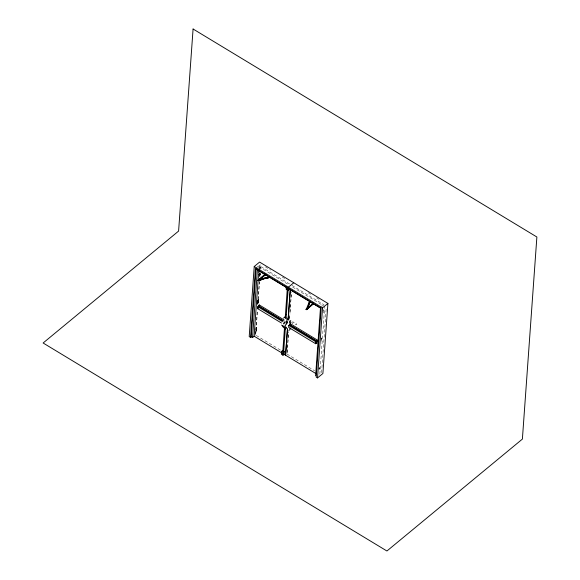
<?xml version="1.0" encoding="UTF-8"?>
<svg xmlns="http://www.w3.org/2000/svg" width="580" height="580" viewBox="0 0 580 580"><rect width="100%" height="100%" fill="white"/><g stroke="black" fill="none" stroke-linecap="round" stroke-linejoin="round"><path stroke-width="0.43" stroke-dasharray="2.9 2.17" d="M255.845 331.318L256.2 330.97M256.345 330.586L255.947 330.723M255.947 328.294L256.483 328.425M256.548 327.765L255.99 327.729L256.447 327.577M257.767 302.956L257.237 303.347M258.317 302.216L257.832 302.238L258.361 302.144M258.535 299.976L258.114 299.584M258.455 299.664L258.26 303.079M259.84 273.941L260.369 274.195L259.862 273.89M319.022 369.105C319.616 369.772 319.921 367.459 318.993 367.691M318.986 368.858L319.384 368.546L319.007 368.373M323.575 309.843L323.357 309.713M258.898 268.192L259.086 265.51L289.623 283.982M258.412 275.95L258.542 274.151M258.629 275.558L258.752 273.76M259.144 268.366L259.463 263.878M257.353 301.731L257.469 300.114M260.166 274.913C260.435 273.013 258.136 278.262 259.434 272.702M257.68 300.237L257.447 303.47L257.781 303.007M259.47 275.254L259.702 272.02M257.549 303.086L257.723 300.665M259.572 274.869L259.688 273.252M255.461 335.168L257.194 311.627M257.658 304.5L259.274 281.945M259.702 276.573L260.029 271.454M254.149 334.377L255.881 332.949L257.484 310.59M257.933 304.326L259.601 281.075M259.92 276.602L260.173 273.028M260.5 268.555L260.754 264.973M256.186 331.332L256.534 327.599M284.49 323.872L284.722 321.806L285.73 320.943M285.679 321.697L285.57 323.198L283.308 321.827M287.114 352.234L287.76 343.244M287.825 342.352L288.47 333.362M289.181 323.473L289.369 320.776M289.761 315.389L289.435 319.877L289.942 313.62M290.014 311.793L290.66 302.803M290.725 301.904L291.24 294.712M287.107 353.169L288.651 331.593M289.231 323.51L289.427 320.812M290.007 312.721L291.486 292.052M318.993 369.387L319.101 367.771M321.175 341.272L321.603 337.676M323.379 312.903L323.582 309.249M319.848 374.122L324.72 306.153M321.581 372.693L326.264 307.407M259.934 269.367L260.348 267.583L258.926 268.757M258.506 300.208L258.071 300.259M258.375 302.245L257.817 302.158L258.368 302.318M256.28 331.209L255.998 330.919M319.413 367.945L319.043 368.032M319.355 368.771L319 368.496M255.918 328.896L256.454 328.976L255.947 329.099M284.635 321.835L283.903 322.48L283.765 324.43L282.25 323.51M256.157 267.931L260.239 264.56M259.144 268.475L260.311 267.51L288.753 284.765M259.26 275.123L259.84 274.833M255.969 328.265L255.983 327.896M255.526 331.31L255.214 331.564L255.954 331.252M291.834 322.494L292.813 321.791L296.829 324.169C296.503 326.272 293.545 321.523 292.4 323.234M255.903 329.585L256.404 329.708L255.947 329.861M259.963 274.543L260.101 274.876M258.194 299.251L258.52 299.396M258.093 299.824L258.462 299.606M258.078 299.947L258.477 300.005M258.151 303.086L257.781 302.956M255.911 330.259L256.331 330.484L255.961 330.6M255.903 330.382L256.295 330.44M323.357 310.873L323.372 310.51M320.921 306.262L323.35 305.704L291.827 286.578M258.1 300.585L258.455 300.861L258.02 300.918M321.189 337.937L321.559 338.242L321.168 338.43M321.182 338.067L321.545 338.191L321.175 338.299M321.211 339.829L321.153 339.438M321.204 338.705L321.189 339.097M318.993 368.735L319.326 368.575M256.055 328.352L256.498 328.149M265.401 266.858L270.751 270.091M282.206 277.023L285.266 278.871M308.183 292.74L311.235 294.589M316.586 297.823L319.645 299.671M291.965 285.404L324.024 304.797M282.975 322.951L284.57 323.995M254.569 332.151L255.881 332.949M256.28 335.457L280.851 350.32M287.042 354.068L314.679 370.787M259.905 273.339L260.449 273.318L260.333 274.615M291.443 322.56A1 0.58 50.4 0 1 291.646 322.654M292.182 323.198A1 0.58 50.4 0 1 292.298 323.423M257.868 301.455L258.426 301.542L257.868 301.455"/><path stroke-width="0.87" d="M258.049 280.321L265.053 274.362L258.078 280.394L258.789 280.502L265.488 274.623L258.803 280.299L258.093 280.191L266.409 277.392L267.046 278.088L268.613 277.566L268.344 277.204L266.786 277.733L267.046 278.088M283.576 351.755L283.308 351.248M287.209 290.094L285.222 317.84L285.585 318.21L286.085 317.97L288.137 289.348M286.085 317.97L285.222 317.84M306.334 309.655L306.138 309.147L313.033 303.601M306.813 309.713L309.314 303.347L308.77 303.217L306.276 309.278C306.697 311.656 309.067 304.065 309.234 303.695L308.69 303.565L309.336 303.884L309.901 302.347L309.365 302.216L308.864 303.391L309.314 303.347M306.117 309.176L306.762 309.568L313.49 303.666L306.871 309.314L306.276 309.278M258.332 280.191L258.433 280.502M250.517 337.379L255.454 268.511L321.153 308.263L316.216 377.13L317.528 377.921L322.893 373.491L327.918 303.42L259.594 262.08L254.228 266.517L249.204 336.589L250.517 337.379L251.227 336.791L256.099 268.823M251.227 336.791L252.532 337.589L257.382 269.932L320.464 308.089L315.614 375.753M258.412 275.95L254.098 336.161L281.728 352.879M258.607 273.252L258.861 269.656M258.093 280.329L258.644 280.763L266.669 277.748L266.409 277.392M283.12 320.914L258.607 306.088L257.882 306.733L257.738 308.683L281.488 323.053M257.933 308.799L258.071 306.849L258.803 306.16M265.93 275.116L266.597 274.615M258.586 280.227L266.198 277.653L266.873 278.393L268.591 277.805L268.344 277.204M281.467 353.017L281.38 354.25L283.004 355.236L284.135 354.3L284.338 351.451L282.714 350.472L281.713 351.509L281.467 353.017L283.091 353.996L283.004 355.236M286.404 289.391L286.208 286.868M282.808 351.487L284.519 327.599M288.862 288.347L288.76 289.768L287.854 290.421L287.832 287.854M283.671 351.611L285.382 327.722M286.498 324.002L286.803 321.48M286.6 323.93L287.013 318.173M285.57 355.207L287.441 329.143L285.621 355.236M290.268 289.594L288.079 320.153L290.326 289.63M288.796 325.438L288.651 327.388L315.774 343.795L315.911 341.845L316.644 341.2L289.529 324.793L288.796 325.438L315.911 341.845M290.152 328.041L290.051 329.462L288.818 330.448M290.5 323.234L290.703 320.406M308.799 303.753L309.365 302.216M309.901 302.347L309.343 302.463M311.931 302.934L312.504 302.39M315.585 343.679L315.723 341.729L316.455 341.04M316.499 343.237L316.644 341.2M317.528 377.921L322.545 307.849L327.918 303.42M283.091 353.996L283.417 352.314L284.338 351.451M283.548 318.166L284.882 316.883M309.343 302.63L309.698 302.615M309.343 302.709L309.756 302.724L309.314 302.825M287.093 322.277L287.049 322.226M268.417 277.849L268.025 277.624M306.61 309.647L306.842 309.474M258.861 280.394L258.448 280.589M284.483 329.244L284.867 329.759L285.099 329.223M285.643 324.568L285.048 327.482L287.39 328.592M259.347 304.986L258.317 305.834L283.214 320.892M317.927 340.424L316.926 341.286L316.796 343.49L316.31 343.121M288.39 287.18L293.755 282.75M252.532 337.589L254.294 336.139M281.568 325.075L283.489 326.54L284.722 326.069M286.853 322.741L287.658 322.908M313.033 303.05L312.678 303.347L313.649 303.42M313.048 303.398L306.073 309.43M286.361 327.229C285.454 329.411 282.09 327.388 282.917 325.489M285.628 314.382L285.817 314.94L286.237 314.469M258.847 280.582L266.459 278.016L266.198 277.653M268.33 277.45L266.604 278.03L266.873 278.393M254.228 266.517L322.545 307.849M265.56 274.333L264.668 274.296L265.285 274.673M286.121 288.108L287.745 289.094M286.15 289.246L288.028 290.37M259.325 304.964L284.222 320.029M286.672 321.588L287.506 322.089M257.882 306.733L282.387 321.559M281.981 351.074L283.606 352.06M281.677 351.676L283.301 352.662M284.033 354.279L315.563 373.353M286.73 323.285A1.182 0.826 4.1 0 0 286.469 323.792A1.457 1.022 4.1 0 0 286.549 323.945M193.082 29L178.596 231.087L43.123 342.998L386.918 551L522.391 439.089L536.877 237.002L193.082 29M265.879 274.666L265.879 274.666M290.457 323.807L289.449 324.669L316.948 341.308L317.956 340.438L290.457 323.807"/></g></svg>
